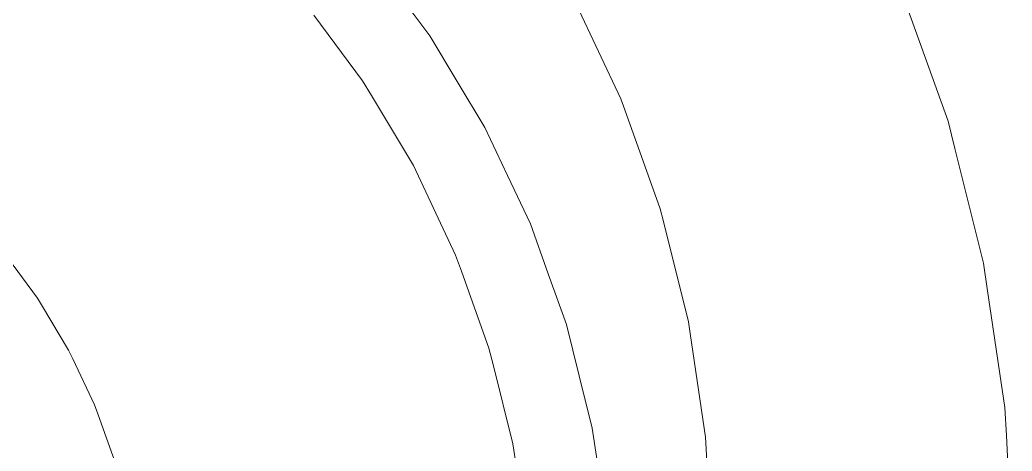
# Model space of a CAD drawing. Header units: centimetres. Extents: x -214 to 137, y -175 to 4.
# Drawn here: x -43.81 to -34.66, y -89.67 to -85.69 of the extents above; entities that cross this region are included whole.
import ezdxf

# ---------------------------------------------------------------- set-up
doc = ezdxf.new("R2010")
doc.units = ezdxf.units.CM
doc.header["$MEASUREMENT"] = 0
doc.layers.add('layer 1', color=7, linetype='Continuous')

msp = doc.modelspace()

# ---------------------------------------------------------------- linework, layer by layer
at = {"layer": 'layer 1', "color": 5, "lineweight": 9}
for points in [[(-40.02884, -85.83938), (-40.02884, -85.83938), (-40.32413, -85.44123), (-40.32413, -85.44123)], [(-40.02884, -85.83938), (-40.02884, -85.83938), (-40.32413, -85.44123), (-40.32413, -85.44123)], [(-40.02884, -85.83938), (-40.02884, -85.83938), (-40.32413, -85.44123), (-40.32413, -85.44123)], [(-40.02884, -85.83938), (-40.02884, -85.83938), (-40.32413, -85.44123), (-40.32413, -85.44123)], [(-40.02884, -85.83938), (-40.02884, -85.83938), (-40.32413, -85.44123), (-40.32413, -85.44123)], [(-38.67973, -85.54687), (-38.67973, -85.54687), (-38.26639, -86.42082), (-38.26639, -86.42082)], [(-35.24736, -86.62731), (-35.24736, -86.62731), (-35.61458, -85.60099), (-35.61458, -85.60099)], [(-39.77739, -86.25891), (-39.77739, -86.25891), (-40.02884, -85.83938), (-40.02884, -85.83938)], [(-39.77739, -86.25891), (-39.77739, -86.25891), (-40.02884, -85.83938), (-40.02884, -85.83938)], [(-39.77739, -86.25891), (-39.77739, -86.25891), (-40.02884, -85.83938), (-40.02884, -85.83938)], [(-39.77739, -86.25891), (-39.77739, -86.25891), (-40.02884, -85.83938), (-40.02884, -85.83938)], [(-39.77739, -86.25891), (-39.77739, -86.25891), (-40.02884, -85.83938), (-40.02884, -85.83938)], [(-39.52255, -86.68409), (-39.52255, -86.68409), (-39.77739, -86.25891), (-39.77739, -86.25891)], [(-39.52255, -86.68409), (-39.52255, -86.68409), (-39.77739, -86.25891), (-39.77739, -86.25891)], [(-39.52255, -86.68409), (-39.52255, -86.68409), (-39.77739, -86.25891), (-39.77739, -86.25891)], [(-39.52255, -86.68409), (-39.52255, -86.68409), (-39.77739, -86.25891), (-39.77739, -86.25891)], [(-39.52255, -86.68409), (-39.52255, -86.68409), (-39.77739, -86.25891), (-39.77739, -86.25891)], [(-38.26639, -86.42082), (-38.26639, -86.42082), (-38.22984, -86.52297), (-38.22984, -86.52297)], [(-38.22984, -86.52297), (-38.22984, -86.52297), (-37.90415, -87.43323), (-37.90415, -87.43323)], [(-35.18475, -86.87727), (-35.18475, -86.87727), (-35.24736, -86.62731), (-35.24736, -86.62731)], [(-39.31343, -87.12624), (-39.31343, -87.12624), (-39.52255, -86.68409), (-39.52255, -86.68409)], [(-39.31343, -87.12624), (-39.31343, -87.12624), (-39.52255, -86.68409), (-39.52255, -86.68409)], [(-39.31343, -87.12624), (-39.31343, -87.12624), (-39.52255, -86.68409), (-39.52255, -86.68409)], [(-39.31343, -87.12624), (-39.31343, -87.12624), (-39.52255, -86.68409), (-39.52255, -86.68409)], [(-39.31343, -87.12624), (-39.31343, -87.12624), (-39.52255, -86.68409), (-39.52255, -86.68409)], [(-34.9199, -87.93464), (-34.9199, -87.93464), (-35.18475, -86.87727), (-35.18475, -86.87727)], [(-39.10149, -87.57435), (-39.10149, -87.57435), (-39.31343, -87.12624), (-39.31343, -87.12624)], [(-39.10149, -87.57435), (-39.10149, -87.57435), (-39.31343, -87.12624), (-39.31343, -87.12624)], [(-39.10149, -87.57435), (-39.10149, -87.57435), (-39.31343, -87.12624), (-39.31343, -87.12624)], [(-39.10149, -87.57435), (-39.10149, -87.57435), (-39.31343, -87.12624), (-39.31343, -87.12624)], [(-39.10149, -87.57435), (-39.10149, -87.57435), (-39.31343, -87.12624), (-39.31343, -87.12624)], [(-37.90415, -87.43323), (-37.90415, -87.43323), (-37.87779, -87.53846), (-37.87779, -87.53846)], [(-37.87779, -87.53846), (-37.87779, -87.53846), (-37.64289, -88.47627), (-37.64289, -88.47627)], [(-38.93671, -88.03488), (-38.93671, -88.03488), (-39.10149, -87.57435), (-39.10149, -87.57435)], [(-38.93671, -88.03488), (-38.93671, -88.03488), (-39.10149, -87.57435), (-39.10149, -87.57435)], [(-38.93671, -88.03488), (-38.93671, -88.03488), (-39.10149, -87.57435), (-39.10149, -87.57435)], [(-38.93671, -88.03488), (-38.93671, -88.03488), (-39.10149, -87.57435), (-39.10149, -87.57435)], [(-38.93671, -88.03488), (-38.93671, -88.03488), (-39.10149, -87.57435), (-39.10149, -87.57435)], [(-43.9285, -87.88331), (-43.9285, -87.88331), (-43.64995, -88.2589), (-43.64995, -88.2589)], [(-43.9285, -87.88331), (-43.9285, -87.88331), (-43.64995, -88.2589), (-43.64995, -88.2589)], [(-43.9285, -87.88331), (-43.9285, -87.88331), (-43.64995, -88.2589), (-43.64995, -88.2589)], [(-43.9285, -87.88331), (-43.9285, -87.88331), (-43.64995, -88.2589), (-43.64995, -88.2589)], [(-43.9285, -87.88331), (-43.9285, -87.88331), (-43.64995, -88.2589), (-43.64995, -88.2589)], [(-34.88209, -88.18953), (-34.88209, -88.18953), (-34.9199, -87.93464), (-34.9199, -87.93464)], [(-38.76972, -88.5016), (-38.76972, -88.5016), (-38.93671, -88.03488), (-38.93671, -88.03488)], [(-38.76972, -88.5016), (-38.76972, -88.5016), (-38.93671, -88.03488), (-38.93671, -88.03488)], [(-38.76972, -88.5016), (-38.76972, -88.5016), (-38.93671, -88.03488), (-38.93671, -88.03488)], [(-38.76972, -88.5016), (-38.76972, -88.5016), (-38.93671, -88.03488), (-38.93671, -88.03488)], [(-38.76972, -88.5016), (-38.76972, -88.5016), (-38.93671, -88.03488), (-38.93671, -88.03488)], [(-43.64995, -88.2589), (-43.64995, -88.2589), (-43.60377, -88.33594), (-43.60377, -88.33594)], [(-43.64995, -88.2589), (-43.64995, -88.2589), (-43.60377, -88.33594), (-43.60377, -88.33594)], [(-43.64995, -88.2589), (-43.64995, -88.2589), (-43.60377, -88.33594), (-43.60377, -88.33594)], [(-43.64995, -88.2589), (-43.64995, -88.2589), (-43.60377, -88.33594), (-43.60377, -88.33594)], [(-43.64995, -88.2589), (-43.64995, -88.2589), (-43.60377, -88.33594), (-43.60377, -88.33594)], [(-34.72215, -89.26777), (-34.72215, -89.26777), (-34.88209, -88.18953), (-34.88209, -88.18953)], [(-43.60377, -88.33594), (-43.60377, -88.33594), (-43.36337, -88.73703), (-43.36337, -88.73703)], [(-43.60377, -88.33594), (-43.60377, -88.33594), (-43.36337, -88.73703), (-43.36337, -88.73703)], [(-43.60377, -88.33594), (-43.60377, -88.33594), (-43.36337, -88.73703), (-43.36337, -88.73703)], [(-43.60377, -88.33594), (-43.60377, -88.33594), (-43.36337, -88.73703), (-43.36337, -88.73703)], [(-43.60377, -88.33594), (-43.60377, -88.33594), (-43.36337, -88.73703), (-43.36337, -88.73703)], [(-38.65087, -88.97606), (-38.65087, -88.97606), (-38.76972, -88.5016), (-38.76972, -88.5016)], [(-38.65087, -88.97606), (-38.65087, -88.97606), (-38.76972, -88.5016), (-38.76972, -88.5016)], [(-38.65087, -88.97606), (-38.65087, -88.97606), (-38.76972, -88.5016), (-38.76972, -88.5016)], [(-38.65087, -88.97606), (-38.65087, -88.97606), (-38.76972, -88.5016), (-38.76972, -88.5016)], [(-38.65087, -88.97606), (-38.65087, -88.97606), (-38.76972, -88.5016), (-38.76972, -88.5016)], [(-37.64289, -88.47627), (-37.64289, -88.47627), (-37.62697, -88.58358), (-37.62697, -88.58358)], [(-37.62697, -88.58358), (-37.62697, -88.58358), (-37.48511, -89.53989), (-37.48511, -89.53989)], [(-43.36337, -88.73703), (-43.36337, -88.73703), (-43.32497, -88.81823), (-43.32497, -88.81823)], [(-43.36337, -88.73703), (-43.36337, -88.73703), (-43.32497, -88.81823), (-43.32497, -88.81823)], [(-43.36337, -88.73703), (-43.36337, -88.73703), (-43.32497, -88.81823), (-43.32497, -88.81823)], [(-43.36337, -88.73703), (-43.36337, -88.73703), (-43.32497, -88.81823), (-43.32497, -88.81823)], [(-43.36337, -88.73703), (-43.36337, -88.73703), (-43.32497, -88.81823), (-43.32497, -88.81823)], [(-43.32497, -88.81823), (-43.32497, -88.81823), (-43.12504, -89.24094), (-43.12504, -89.24094)], [(-43.32497, -88.81823), (-43.32497, -88.81823), (-43.12504, -89.24094), (-43.12504, -89.24094)], [(-43.32497, -88.81823), (-43.32497, -88.81823), (-43.12504, -89.24094), (-43.12504, -89.24094)], [(-43.32497, -88.81823), (-43.32497, -88.81823), (-43.12504, -89.24094), (-43.12504, -89.24094)], [(-43.32497, -88.81823), (-43.32497, -88.81823), (-43.12504, -89.24094), (-43.12504, -89.24094)], [(-38.53043, -89.45691), (-38.53043, -89.45691), (-38.65087, -88.97606), (-38.65087, -88.97606)], [(-38.53043, -89.45691), (-38.53043, -89.45691), (-38.65087, -88.97606), (-38.65087, -88.97606)], [(-38.53043, -89.45691), (-38.53043, -89.45691), (-38.65087, -88.97606), (-38.65087, -88.97606)], [(-38.53043, -89.45691), (-38.53043, -89.45691), (-38.65087, -88.97606), (-38.65087, -88.97606)], [(-38.53043, -89.45691), (-38.53043, -89.45691), (-38.65087, -88.97606), (-38.65087, -88.97606)], [(-43.12504, -89.24094), (-43.12504, -89.24094), (-43.09478, -89.32552), (-43.09478, -89.32552)], [(-43.12504, -89.24094), (-43.12504, -89.24094), (-43.09478, -89.32552), (-43.09478, -89.32552)], [(-43.12504, -89.24094), (-43.12504, -89.24094), (-43.09478, -89.32552), (-43.09478, -89.32552)], [(-43.12504, -89.24094), (-43.12504, -89.24094), (-43.09478, -89.32552), (-43.09478, -89.32552)], [(-43.12504, -89.24094), (-43.12504, -89.24094), (-43.09478, -89.32552), (-43.09478, -89.32552)], [(-34.7095, -89.52513), (-34.7095, -89.52513), (-34.72215, -89.26777), (-34.72215, -89.26777)], [(-43.09478, -89.32552), (-43.09478, -89.32552), (-42.93725, -89.76579), (-42.93725, -89.76579)], [(-43.09478, -89.32552), (-43.09478, -89.32552), (-42.93725, -89.76579), (-42.93725, -89.76579)], [(-43.09478, -89.32552), (-43.09478, -89.32552), (-42.93725, -89.76579), (-42.93725, -89.76579)], [(-43.09478, -89.32552), (-43.09478, -89.32552), (-42.93725, -89.76579), (-42.93725, -89.76579)], [(-43.09478, -89.32552), (-43.09478, -89.32552), (-42.93725, -89.76579), (-42.93725, -89.76579)], [(-38.45866, -89.94074), (-38.45866, -89.94074), (-38.53043, -89.45691), (-38.53043, -89.45691)], [(-38.45866, -89.94074), (-38.45866, -89.94074), (-38.53043, -89.45691), (-38.53043, -89.45691)], [(-38.45866, -89.94074), (-38.45866, -89.94074), (-38.53043, -89.45691), (-38.53043, -89.45691)], [(-38.45866, -89.94074), (-38.45866, -89.94074), (-38.53043, -89.45691), (-38.53043, -89.45691)], [(-38.45866, -89.94074), (-38.45866, -89.94074), (-38.53043, -89.45691), (-38.53043, -89.45691)], [(-37.48511, -89.53989), (-37.48511, -89.53989), (-37.47979, -89.64825), (-37.47979, -89.64825)], [(-34.65603, -90.61386), (-34.65603, -90.61386), (-34.7095, -89.52513), (-34.7095, -89.52513)], [(-37.47979, -89.64825), (-37.47979, -89.64825), (-37.43236, -90.61385), (-37.43236, -90.61385)]]:
    msp.add_open_spline(points, degree=3, dxfattribs=at)
at = {"layer": 'layer 1', "color": 1, "lineweight": 9}
for points in [[(-40.65044, -86.2547), (-40.65044, -86.2547), (-41.09938, -85.64939), (-41.09938, -85.64939)], [(-40.65044, -86.2547), (-40.65044, -86.2547), (-41.09938, -85.64939), (-41.09938, -85.64939)], [(-40.65044, -86.2547), (-40.65044, -86.2547), (-41.09938, -85.64939), (-41.09938, -85.64939)], [(-40.65044, -86.2547), (-40.65044, -86.2547), (-41.09938, -85.64939), (-41.09938, -85.64939)], [(-40.65044, -86.2547), (-40.65044, -86.2547), (-41.09938, -85.64939), (-41.09938, -85.64939)], [(-40.56932, -86.39009), (-40.56932, -86.39009), (-40.65044, -86.2547), (-40.65044, -86.2547)], [(-40.56932, -86.39009), (-40.56932, -86.39009), (-40.65044, -86.2547), (-40.65044, -86.2547)], [(-40.56932, -86.39009), (-40.56932, -86.39009), (-40.65044, -86.2547), (-40.65044, -86.2547)], [(-40.56932, -86.39009), (-40.56932, -86.39009), (-40.65044, -86.2547), (-40.65044, -86.2547)], [(-40.56932, -86.39009), (-40.56932, -86.39009), (-40.65044, -86.2547), (-40.65044, -86.2547)], [(-40.18189, -87.0365), (-40.18189, -87.0365), (-40.56932, -86.39009), (-40.56932, -86.39009)], [(-40.18189, -87.0365), (-40.18189, -87.0365), (-40.56932, -86.39009), (-40.56932, -86.39009)], [(-40.18189, -87.0365), (-40.18189, -87.0365), (-40.56932, -86.39009), (-40.56932, -86.39009)], [(-40.18189, -87.0365), (-40.18189, -87.0365), (-40.56932, -86.39009), (-40.56932, -86.39009)], [(-40.18189, -87.0365), (-40.18189, -87.0365), (-40.56932, -86.39009), (-40.56932, -86.39009)], [(-40.11441, -87.17915), (-40.11441, -87.17915), (-40.18189, -87.0365), (-40.18189, -87.0365)], [(-40.11441, -87.17915), (-40.11441, -87.17915), (-40.18189, -87.0365), (-40.18189, -87.0365)], [(-40.11441, -87.17915), (-40.11441, -87.17915), (-40.18189, -87.0365), (-40.18189, -87.0365)], [(-40.11441, -87.17915), (-40.11441, -87.17915), (-40.18189, -87.0365), (-40.18189, -87.0365)], [(-40.11441, -87.17915), (-40.11441, -87.17915), (-40.18189, -87.0365), (-40.18189, -87.0365)], [(-39.79217, -87.86043), (-39.79217, -87.86043), (-40.11441, -87.17915), (-40.11441, -87.17915)], [(-39.79217, -87.86043), (-39.79217, -87.86043), (-40.11441, -87.17915), (-40.11441, -87.17915)], [(-39.79217, -87.86043), (-39.79217, -87.86043), (-40.11441, -87.17915), (-40.11441, -87.17915)], [(-39.79217, -87.86043), (-39.79217, -87.86043), (-40.11441, -87.17915), (-40.11441, -87.17915)], [(-39.79217, -87.86043), (-39.79217, -87.86043), (-40.11441, -87.17915), (-40.11441, -87.17915)], [(-39.73899, -88.00903), (-39.73899, -88.00903), (-39.79217, -87.86043), (-39.79217, -87.86043)], [(-39.73899, -88.00903), (-39.73899, -88.00903), (-39.79217, -87.86043), (-39.79217, -87.86043)], [(-39.73899, -88.00903), (-39.73899, -88.00903), (-39.79217, -87.86043), (-39.79217, -87.86043)], [(-39.73899, -88.00903), (-39.73899, -88.00903), (-39.79217, -87.86043), (-39.79217, -87.86043)], [(-39.73899, -88.00903), (-39.73899, -88.00903), (-39.79217, -87.86043), (-39.79217, -87.86043)], [(-39.4851, -88.71863), (-39.4851, -88.71863), (-39.73899, -88.00903), (-39.73899, -88.00903)], [(-39.4851, -88.71863), (-39.4851, -88.71863), (-39.73899, -88.00903), (-39.73899, -88.00903)], [(-39.4851, -88.71863), (-39.4851, -88.71863), (-39.73899, -88.00903), (-39.73899, -88.00903)], [(-39.4851, -88.71863), (-39.4851, -88.71863), (-39.73899, -88.00903), (-39.73899, -88.00903)], [(-39.4851, -88.71863), (-39.4851, -88.71863), (-39.73899, -88.00903), (-39.73899, -88.00903)], [(-39.44676, -88.87172), (-39.44676, -88.87172), (-39.4851, -88.71863), (-39.4851, -88.71863)], [(-39.44676, -88.87172), (-39.44676, -88.87172), (-39.4851, -88.71863), (-39.4851, -88.71863)], [(-39.44676, -88.87172), (-39.44676, -88.87172), (-39.4851, -88.71863), (-39.4851, -88.71863)], [(-39.44676, -88.87172), (-39.44676, -88.87172), (-39.4851, -88.71863), (-39.4851, -88.71863)], [(-39.44676, -88.87172), (-39.44676, -88.87172), (-39.4851, -88.71863), (-39.4851, -88.71863)], [(-39.26366, -89.60274), (-39.26366, -89.60274), (-39.44676, -88.87172), (-39.44676, -88.87172)], [(-39.26366, -89.60274), (-39.26366, -89.60274), (-39.44676, -88.87172), (-39.44676, -88.87172)], [(-39.26366, -89.60274), (-39.26366, -89.60274), (-39.44676, -88.87172), (-39.44676, -88.87172)], [(-39.26366, -89.60274), (-39.26366, -89.60274), (-39.44676, -88.87172), (-39.44676, -88.87172)], [(-39.26366, -89.60274), (-39.26366, -89.60274), (-39.44676, -88.87172), (-39.44676, -88.87172)], [(-39.2405, -89.75885), (-39.2405, -89.75885), (-39.26366, -89.60274), (-39.26366, -89.60274)], [(-39.2405, -89.75885), (-39.2405, -89.75885), (-39.26366, -89.60274), (-39.26366, -89.60274)], [(-39.2405, -89.75885), (-39.2405, -89.75885), (-39.26366, -89.60274), (-39.26366, -89.60274)], [(-39.2405, -89.75885), (-39.2405, -89.75885), (-39.26366, -89.60274), (-39.26366, -89.60274)], [(-39.2405, -89.75885), (-39.2405, -89.75885), (-39.26366, -89.60274), (-39.26366, -89.60274)]]:
    msp.add_open_spline(points, degree=3, dxfattribs=at)

doc.saveas('drawing.dxf')
